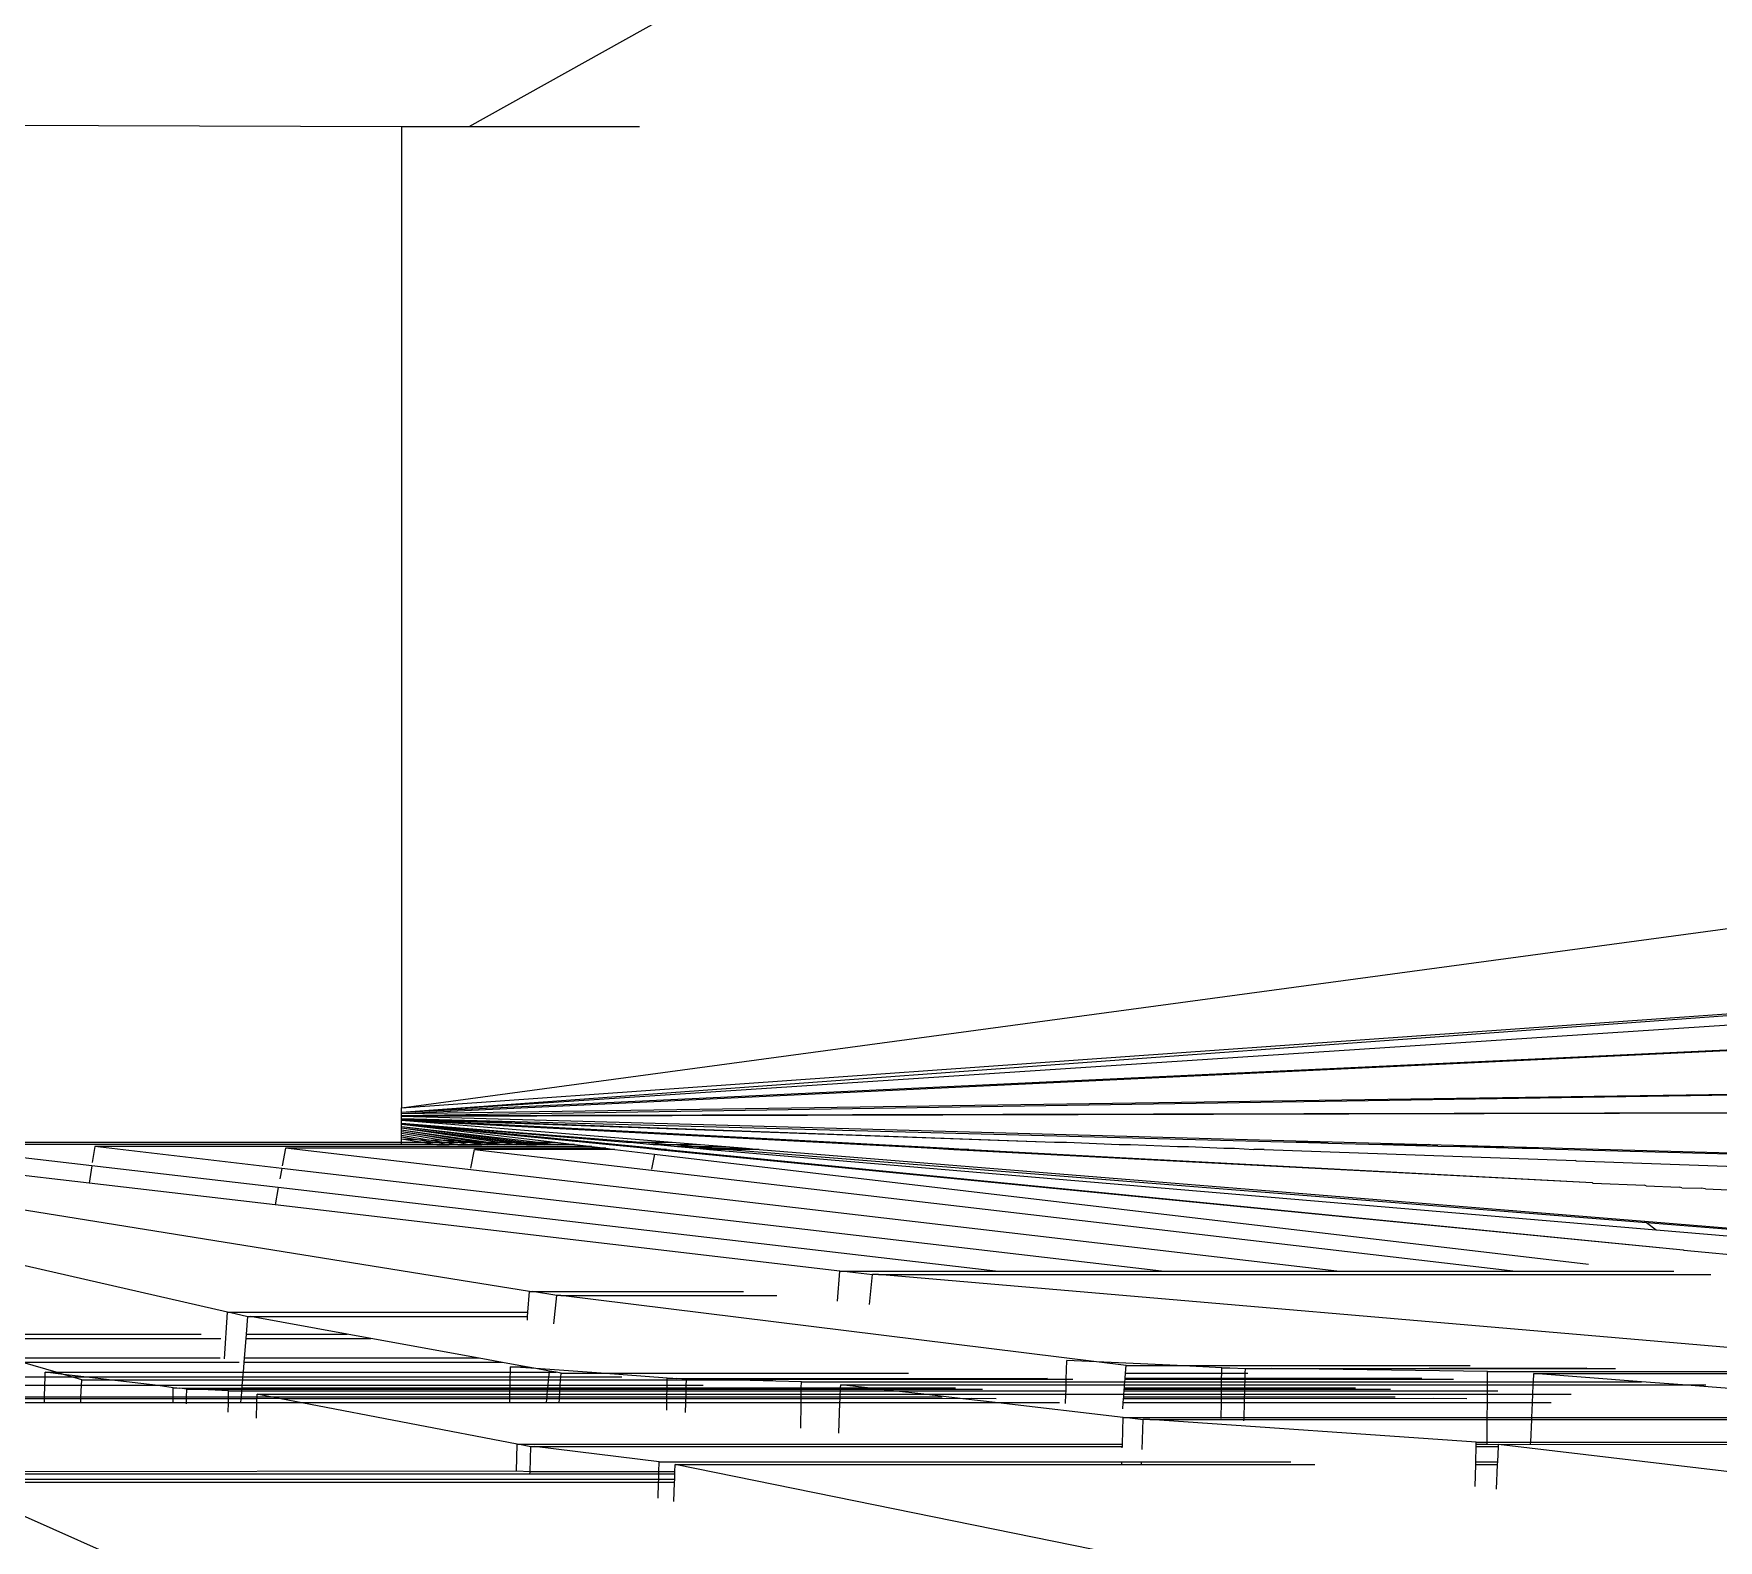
# Model space of a CAD drawing. Extents: x -24961 to 905641, y -154323 to 635957.
# Drawn here: x 438318.6 to 438397.4, y -132252.9 to -132182.5 of the extents above; entities that cross this region are included whole.
import ezdxf

# ---------------------------------------------------------------- set-up
doc = ezdxf.new("R2010")
doc.units = 0
doc.header["$LTSCALE"] = 1000
doc.header["$MEASUREMENT"] = 0

msp = doc.modelspace()

# ---------------------------------------------------------------- linework, layer by layer
for p, q in [((438410.125, -132147.059), (438338.936, -132186.826)), ((438335.779, -132186.818), (438253.61, -132186.595)), ((438338.936, -132186.826), (438335.779, -132186.818)), ((438335.779, -132186.818), (438335.779, -132232.703)), ((438346.918, -132186.826), (438338.936, -132186.826)), ((438335.779, -132232.703), (438455.736, -132216.484)), ((438335.779, -132232.905), (438442.338, -132225.144)), ((438335.779, -132232.703), (438442.338, -132225.144)), ((438335.779, -132232.905), (438441.367, -132225.959)), ((438335.779, -132232.968), (438438.868, -132228.056)), ((438335.779, -132232.905), (438438.868, -132228.056)), ((438335.779, -132233.063), (438434.737, -132231.522)), ((438335.779, -132232.968), (438434.737, -132231.522)), ((438335.779, -132232.905), (438335.779, -132232.703)), ((438335.779, -132233.063), (438433.298, -132232.847)), ((438335.779, -132233.099), (438433.298, -132232.847)), ((438335.779, -132232.968), (438335.779, -132232.905)), ((438335.779, -132233.063), (438335.779, -132232.968)), ((438335.779, -132233.099), (438335.779, -132233.063)), ((438335.779, -132233.206), (438335.779, -132233.099)), ((438335.779, -132233.099), (438383.824, -132234.422)), ((438335.779, -132233.234), (438335.779, -132233.206)), ((438335.779, -132233.206), (438366.324, -132234.315)), ((438335.779, -132233.206), (438377.618, -132234.315)), ((438335.779, -132233.286), (438335.779, -132233.234)), ((438335.779, -132233.234), (438356.11, -132234.315)), ((438335.779, -132233.234), (438366.324, -132234.315)), ((438335.779, -132233.421), (438335.779, -132233.286)), ((438335.779, -132233.286), (438348.447, -132234.315)), ((438335.779, -132233.286), (438355.32, -132234.315)), ((438335.779, -132233.467), (438335.779, -132233.421)), ((438335.779, -132233.421), (438344.83, -132234.315)), ((438335.779, -132233.421), (438346.297, -132234.315)), ((438335.779, -132233.421), (438346.967, -132234.315)), ((438335.779, -132233.568), (438335.779, -132233.467)), ((438335.779, -132233.467), (438342.963, -132234.315)), ((438335.779, -132233.467), (438344.406, -132234.315)), ((438335.779, -132233.644), (438335.779, -132233.568)), ((438335.779, -132233.568), (438341.629, -132234.315)), ((438335.779, -132233.568), (438342.166, -132234.315)), ((438335.779, -132233.731), (438335.779, -132233.644)), ((438335.779, -132233.644), (438340.828, -132234.315)), ((438335.779, -132233.644), (438341.221, -132234.315)), ((438335.779, -132233.644), (438340.376, -132234.31)), ((438304.683, -132234.315), (438335.779, -132234.315)), ((438335.779, -132234.422), (438312.773, -132234.422)), ((438321.297, -132235.415), (438312.773, -132234.422)), ((438335.779, -132233.816), (438335.779, -132233.731)), ((438335.779, -132233.731), (438339.276, -132234.271)), ((438335.779, -132233.731), (438339.833, -132234.315)), ((438335.779, -132233.893), (438335.779, -132233.816)), ((438335.779, -132233.816), (438338.658, -132234.25)), ((438335.779, -132233.816), (438338.426, -132234.242)), ((438335.779, -132233.984), (438335.779, -132233.893)), ((438335.779, -132233.893), (438337.73, -132234.218)), ((438335.779, -132234.054), (438335.779, -132233.984)), ((438335.779, -132233.984), (438337.042, -132234.194)), ((438335.779, -132234.15), (438335.779, -132234.054)), ((438335.779, -132234.054), (438336.516, -132234.176)), ((438335.779, -132234.315), (438335.779, -132234.15)), ((438335.779, -132234.15), (438336.516, -132234.176)), ((438335.779, -132234.15), (438336.782, -132234.315)), ((438335.779, -132234.422), (438335.779, -132234.315)), ((438335.779, -132234.315), (438336.782, -132234.315)), ((438337.436, -132234.422), (438335.779, -132234.422)), ((438336.516, -132234.176), (438337.042, -132234.194)), ((438336.516, -132234.176), (438337.358, -132234.315)), ((438336.782, -132234.315), (438337.436, -132234.422)), ((438336.782, -132234.315), (438337.358, -132234.315)), ((438337.042, -132234.194), (438337.069, -132234.195)), ((438337.069, -132234.195), (438337.768, -132234.315)), ((438337.069, -132234.195), (438337.73, -132234.218)), ((438337.358, -132234.315), (438338.006, -132234.422)), ((438337.358, -132234.315), (438337.768, -132234.315)), ((438337.436, -132234.422), (438338.006, -132234.422)), ((438337.73, -132234.218), (438337.828, -132234.221)), ((438337.768, -132234.315), (438337.802, -132234.315)), ((438337.802, -132234.315), (438338.412, -132234.422)), ((438337.802, -132234.315), (438338.312, -132234.315)), ((438337.828, -132234.221), (438338.312, -132234.315)), ((438337.828, -132234.221), (438338.426, -132234.242)), ((438338.412, -132234.422), (438338.006, -132234.422)), ((438338.312, -132234.315), (438338.411, -132234.315)), ((438338.411, -132234.315), (438338.954, -132234.422)), ((438338.411, -132234.315), (438338.877, -132234.315)), ((438338.412, -132234.422), (438338.954, -132234.422)), ((438338.426, -132234.242), (438338.877, -132234.315)), ((438338.426, -132234.242), (438338.658, -132234.25)), ((438338.658, -132234.25), (438339.086, -132234.315)), ((438338.658, -132234.25), (438339.276, -132234.271)), ((438338.877, -132234.315), (438339.542, -132234.422)), ((438338.877, -132234.315), (438339.086, -132234.315)), ((438338.954, -132234.422), (438339.542, -132234.422)), ((438339.086, -132234.315), (438339.796, -132234.422)), ((438339.086, -132234.315), (438339.556, -132234.315)), ((438339.276, -132234.271), (438339.556, -132234.315)), ((438339.796, -132234.422), (438339.542, -132234.422)), ((438339.556, -132234.315), (438340.249, -132234.422)), ((438339.556, -132234.315), (438339.833, -132234.315)), ((438340.249, -132234.422), (438339.796, -132234.422)), ((438339.833, -132234.315), (438340.376, -132234.31)), ((438339.833, -132234.315), (438340.577, -132234.422)), ((438340.577, -132234.422), (438340.249, -132234.422)), ((438340.376, -132234.31), (438340.411, -132234.315)), ((438340.411, -132234.315), (438340.523, -132234.315)), ((438340.523, -132234.315), (438341.15, -132234.422)), ((438340.523, -132234.315), (438340.828, -132234.315)), ((438341.15, -132234.422), (438340.577, -132234.422)), ((438340.828, -132234.315), (438340.935, -132234.329)), ((438340.935, -132234.329), (438340.977, -132234.315)), ((438340.977, -132234.315), (438341.143, -132234.336)), ((438341.143, -132234.336), (438341.221, -132234.315)), ((438341.143, -132234.336), (438341.633, -132234.422)), ((438341.633, -132234.422), (438341.15, -132234.422)), ((438341.221, -132234.315), (438341.629, -132234.315)), ((438341.221, -132234.315), (438342.089, -132234.422)), ((438341.629, -132234.315), (438342.858, -132234.395)), ((438341.629, -132234.315), (438342.166, -132234.315)), ((438341.629, -132234.315), (438342.467, -132234.422)), ((438341.633, -132234.422), (438342.089, -132234.422)), ((438342.467, -132234.422), (438342.089, -132234.422)), ((438342.166, -132234.315), (438342.858, -132234.395)), ((438342.166, -132234.315), (438342.963, -132234.315)), ((438343.081, -132234.422), (438342.467, -132234.422)), ((438342.858, -132234.395), (438343.081, -132234.422)), ((438342.963, -132234.315), (438343.87, -132234.422)), ((438343.87, -132234.422), (438343.081, -132234.422)), ((438343.87, -132234.422), (438344.687, -132234.518)), ((438344.406, -132234.315), (438344.83, -132234.315)), ((438344.406, -132234.315), (438345.495, -132234.422)), ((438344.83, -132234.315), (438345.914, -132234.422)), ((438345.495, -132234.422), (438345.914, -132234.422)), ((438345.495, -132234.422), (438346.477, -132234.518)), ((438345.914, -132234.422), (438346.891, -132234.518)), ((438346.297, -132234.315), (438346.477, -132234.315)), ((438346.477, -132234.315), (438346.967, -132234.315)), ((438346.477, -132234.315), (438347.557, -132234.422)), ((438346.967, -132234.315), (438347.151, -132234.315)), ((438347.151, -132234.315), (438348.447, -132234.315)), ((438347.151, -132234.315), (438348.307, -132234.422)), ((438347.557, -132234.422), (438347.758, -132234.422)), ((438347.758, -132234.422), (438348.307, -132234.422)), ((438347.758, -132234.422), (438348.693, -132234.518)), ((438348.307, -132234.422), (438348.513, -132234.422)), ((438348.447, -132234.315), (438349.764, -132234.422)), ((438348.513, -132234.422), (438349.764, -132234.422)), ((438348.513, -132234.422), (438349.515, -132234.518)), ((438349.764, -132234.422), (438350.952, -132234.518)), ((438355.32, -132234.315), (438355.352, -132234.315)), ((438355.352, -132234.315), (438356.11, -132234.315)), ((438355.352, -132234.315), (438357.351, -132234.422)), ((438356.11, -132234.315), (438358.123, -132234.422)), ((438357.351, -132234.422), (438357.387, -132234.422)), ((438357.387, -132234.422), (438358.123, -132234.422)), ((438357.387, -132234.422), (438359.183, -132234.518)), ((438358.123, -132234.422), (438359.937, -132234.518)), ((438366.324, -132234.315), (438366.882, -132234.315)), ((438366.882, -132234.315), (438369.347, -132234.422)), ((438369.347, -132234.422), (438369.882, -132234.422)), ((438369.882, -132234.422), (438372.073, -132234.518)), ((438377.618, -132234.315), (438378.776, -132234.315)), ((438377.618, -132234.315), (438378.773, -132234.345)), ((438378.776, -132234.315), (438378.773, -132234.345)), ((438378.773, -132234.345), (438379.118, -132234.354)), ((438379.118, -132234.354), (438378.776, -132234.315)), ((438379.118, -132234.354), (438381.655, -132234.422)), ((438381.655, -132234.422), (438383.824, -132234.422)), ((438381.655, -132234.422), (438384.253, -132234.49)), ((438384.253, -132234.49), (438383.824, -132234.422)), ((438383.824, -132234.422), (438387.273, -132234.518)), ((438384.253, -132234.49), (438385.294, -132234.518)), ((438327.639, -132242.263), (438293.91, -132234.518)), ((438321.167, -132236.232), (438312.665, -132235.243)), ((438321.439, -132234.518), (438321.321, -132235.261)), ((438330.178, -132235.538), (438321.439, -132234.518)), ((438344.687, -132234.518), (438321.439, -132234.518)), ((438330.349, -132234.595), (438330.201, -132235.414)), ((438379.527, -132240.338), (438330.349, -132234.595)), ((438345.337, -132234.595), (438330.349, -132234.595)), ((438339.02, -132235.519), (438339.191, -132234.644)), ((438339.191, -132234.644), (438387.892, -132240.338)), ((438345.758, -132234.644), (438339.191, -132234.644)), ((438344.687, -132234.518), (438345.337, -132234.595)), ((438345.337, -132234.595), (438345.758, -132234.644)), ((438345.758, -132234.644), (438347.612, -132234.863)), ((438346.477, -132234.518), (438346.891, -132234.518)), ((438346.477, -132234.518), (438347.258, -132234.595)), ((438346.891, -132234.518), (438347.668, -132234.595)), ((438347.258, -132234.595), (438347.668, -132234.595)), ((438347.258, -132234.595), (438347.763, -132234.644)), ((438347.612, -132234.863), (438347.471, -132235.567)), ((438347.612, -132234.863), (438391.292, -132240.015)), ((438347.668, -132234.595), (438348.171, -132234.644)), ((438348.171, -132234.644), (438347.763, -132234.644)), ((438347.763, -132234.644), (438395.72, -132239.336)), ((438348.171, -132234.644), (438395.72, -132239.336)), ((438348.693, -132234.518), (438349.515, -132234.518)), ((438348.693, -132234.518), (438349.596, -132234.595)), ((438349.515, -132234.518), (438350.952, -132234.518)), ((438349.515, -132234.518), (438350.476, -132234.595)), ((438349.596, -132234.595), (438350.476, -132234.595)), ((438349.596, -132234.595), (438350.181, -132234.644)), ((438351.098, -132234.644), (438350.181, -132234.644)), ((438350.181, -132234.644), (438394.457, -132238.404)), ((438350.476, -132234.595), (438351.896, -132234.595)), ((438350.476, -132234.595), (438351.098, -132234.644)), ((438350.952, -132234.518), (438351.896, -132234.595)), ((438352.507, -132234.644), (438351.098, -132234.644)), ((438351.098, -132234.644), (438394.004, -132238.069)), ((438351.896, -132234.595), (438352.507, -132234.644)), ((438352.507, -132234.644), (438393.92, -132238.008)), ((438359.183, -132234.518), (438359.222, -132234.518)), ((438359.222, -132234.518), (438359.937, -132234.518)), ((438359.222, -132234.518), (438360.639, -132234.595)), ((438359.937, -132234.518), (438361.379, -132234.595)), ((438360.639, -132234.595), (438360.681, -132234.595)), ((438360.681, -132234.595), (438361.379, -132234.595)), ((438360.681, -132234.595), (438361.582, -132234.644)), ((438361.379, -132234.595), (438362.314, -132234.644)), ((438361.625, -132234.644), (438361.582, -132234.644)), ((438362.314, -132234.644), (438361.625, -132234.644)), ((438361.625, -132234.644), (438391.463, -132236.194)), ((438362.314, -132234.644), (438391.463, -132236.194)), ((438372.073, -132234.518), (438372.587, -132234.518)), ((438372.587, -132234.518), (438374.24, -132234.595)), ((438374.24, -132234.595), (438374.738, -132234.595)), ((438374.738, -132234.595), (438375.643, -132234.644)), ((438376.131, -132234.644), (438375.643, -132234.644)), ((438376.131, -132234.644), (438390.684, -132235.163)), ((438385.294, -132234.518), (438387.273, -132234.518)), ((438385.294, -132234.518), (438387.532, -132234.577)), ((438387.532, -132234.577), (438387.273, -132234.518)), ((438387.273, -132234.518), (438428.87, -132235.673)), ((438387.532, -132234.577), (438388.186, -132234.595)), ((438388.186, -132234.595), (438389.103, -132234.595)), ((438389.176, -132234.621), (438389.103, -132234.595)), ((438389.176, -132234.621), (438428.87, -132235.673)), ((438390.725, -132235.178), (438390.684, -132235.163)), ((438390.725, -132235.178), (438426.939, -132236.456)), ((438341.765, -132241.294), (438304.584, -132235.309)), ((438321.297, -132235.415), (438321.167, -132236.232)), ((438330.017, -132236.43), (438321.297, -132235.415)), ((438330.178, -132235.538), (438330.089, -132236.03)), ((438352.516, -132238.143), (438330.178, -132235.538)), ((438329.87, -132237.241), (438321.167, -132236.232)), ((438330.017, -132236.43), (438329.87, -132237.241)), ((438363.562, -132240.338), (438330.017, -132236.43)), ((438391.463, -132236.194), (438391.498, -132236.219)), ((438391.498, -132236.219), (438393.914, -132236.324)), ((438393.987, -132236.35), (438393.914, -132236.324)), ((438393.987, -132236.35), (438395.538, -132236.41)), ((438395.662, -132236.439), (438395.538, -132236.41)), ((438395.662, -132236.439), (438396.569, -132236.465)), ((438396.766, -132236.497), (438396.569, -132236.465)), ((438396.766, -132236.497), (438397.857, -132236.534)), ((438356.28, -132240.338), (438329.87, -132237.241)), ((438371.331, -132240.338), (438352.516, -132238.143)), ((438393.92, -132238.008), (438394.004, -132238.069)), ((438393.92, -132238.008), (438399.962, -132238.498)), ((438394.004, -132238.069), (438394.457, -132238.404)), ((438394.004, -132238.069), (438400.129, -132238.558)), ((438394.457, -132238.404), (438401.321, -132238.986)), ((438395.72, -132239.336), (438395.749, -132239.357)), ((438395.749, -132239.357), (438404.781, -132240.23)), ((438356.177, -132241.741), (438356.28, -132240.338)), ((438356.28, -132240.338), (438356.48, -132240.338)), ((438356.48, -132240.338), (438363.562, -132240.338)), ((438356.48, -132240.338), (438357.815, -132240.494)), ((438357.675, -132241.893), (438357.815, -132240.494)), ((438358.084, -132240.494), (438357.815, -132240.494)), ((438358.084, -132240.494), (438397.02, -132240.494)), ((438400.95, -132244.183), (438358.084, -132240.494)), ((438363.562, -132240.338), (438371.331, -132240.338)), ((438371.331, -132240.338), (438375.824, -132240.338)), ((438375.824, -132240.338), (438379.527, -132240.338)), ((438379.527, -132240.338), (438382.41, -132240.338)), ((438382.41, -132240.338), (438387.892, -132240.338)), ((438387.892, -132240.338), (438394.839, -132240.338)), ((438394.839, -132240.338), (438395.283, -132240.338)), ((438341.694, -132242.263), (438341.765, -132241.294)), ((438341.765, -132241.294), (438341.91, -132241.294)), ((438341.91, -132241.294), (438351.781, -132241.294)), ((438343.04, -132241.475), (438341.91, -132241.294)), ((438342.913, -132242.803), (438343.04, -132241.475)), ((438343.227, -132241.475), (438343.04, -132241.475)), ((438343.227, -132241.475), (438353.334, -132241.475)), ((438368.283, -132244.578), (438343.227, -132241.475)), ((438327.498, -132244.446), (438327.639, -132242.263)), ((438327.639, -132242.263), (438327.736, -132242.263)), ((438327.736, -132242.263), (438341.694, -132242.263)), ((438327.736, -132242.263), (438328.599, -132242.46)), ((438341.679, -132242.46), (438341.694, -132242.263)), ((438328.532, -132243.285), (438328.599, -132242.46)), ((438328.599, -132242.46), (438328.72, -132242.46)), ((438328.72, -132242.46), (438341.679, -132242.46)), ((438333.234, -132243.285), (438328.72, -132242.46)), ((438341.667, -132242.629), (438341.679, -132242.46)), ((438313.623, -132243.285), (438326.407, -132243.285)), ((438314.256, -132243.488), (438327.331, -132243.488)), ((438328.441, -132244.414), (438328.516, -132243.488)), ((438328.516, -132243.488), (438328.532, -132243.285)), ((438328.516, -132243.488), (438334.346, -132243.488)), ((438328.532, -132243.285), (438333.234, -132243.285)), ((438334.346, -132243.488), (438333.234, -132243.285)), ((438339.418, -132244.414), (438334.346, -132243.488)), ((438327.294, -132244.414), (438317.402, -132244.414)), ((438328.182, -132244.612), (438318.072, -132244.612)), ((438319.631, -132245.071), (438318.072, -132244.612)), ((438328.388, -132245.071), (438328.425, -132244.612)), ((438328.425, -132244.612), (438328.441, -132244.414)), ((438340.499, -132244.612), (438328.425, -132244.612)), ((438339.418, -132244.414), (438328.441, -132244.414)), ((438340.499, -132244.612), (438339.418, -132244.414)), ((438341.61, -132244.815), (438340.499, -132244.612)), ((438366.87, -132245.394), (438366.894, -132244.515)), ((438368.283, -132244.578), (438366.894, -132244.515)), ((438372.065, -132244.749), (438368.283, -132244.578)), ((438369.667, -132244.749), (438368.283, -132244.578)), ((438319.111, -132245.301), (438314.081, -132245.301)), ((438319.104, -132245.696), (438319.111, -132245.301)), ((438319.111, -132245.301), (438319.116, -132245.071)), ((438320.412, -132245.301), (438319.111, -132245.301)), ((438319.116, -132245.071), (438319.631, -132245.071)), ((438319.976, -132245.173), (438319.116, -132245.071)), ((438319.631, -132245.071), (438328.388, -132245.071)), ((438319.976, -132245.173), (438319.631, -132245.071)), ((438321.064, -132245.301), (438319.976, -132245.173)), ((438320.412, -132245.301), (438319.976, -132245.173)), ((438321.064, -132245.301), (438320.412, -132245.301)), ((438320.83, -132245.424), (438320.412, -132245.301)), ((438320.817, -132245.696), (438320.83, -132245.424)), ((438320.83, -132245.424), (438322.106, -132245.424)), ((438322.106, -132245.424), (438321.064, -132245.301)), ((438328.369, -132245.301), (438321.064, -132245.301)), ((438322.106, -132245.424), (438328.359, -132245.424)), ((438324.401, -132245.696), (438322.106, -132245.424)), ((438328.337, -132245.696), (438328.359, -132245.424)), ((438328.359, -132245.424), (438328.369, -132245.301)), ((438328.359, -132245.424), (438340.868, -132245.424)), ((438328.369, -132245.301), (438328.388, -132245.071)), ((438340.871, -132245.301), (438328.369, -132245.301)), ((438328.388, -132245.071), (438340.877, -132245.071)), ((438340.861, -132245.696), (438340.868, -132245.424)), ((438340.868, -132245.424), (438340.871, -132245.301)), ((438340.868, -132245.424), (438342.664, -132245.424)), ((438340.871, -132245.301), (438340.877, -132245.071)), ((438342.676, -132245.301), (438340.871, -132245.301)), ((438340.877, -132245.071), (438340.883, -132244.815)), ((438340.877, -132245.071), (438342.698, -132245.071)), ((438340.883, -132244.815), (438341.61, -132244.815)), ((438342.066, -132244.898), (438340.883, -132244.815)), ((438342.066, -132244.898), (438341.61, -132244.815)), ((438345.118, -132245.113), (438342.066, -132244.898)), ((438342.703, -132245.014), (438342.066, -132244.898)), ((438342.638, -132245.696), (438342.664, -132245.424)), ((438342.664, -132245.424), (438342.676, -132245.301)), ((438342.664, -132245.424), (438343.223, -132245.424)), ((438342.676, -132245.301), (438342.698, -132245.071)), ((438343.231, -132245.301), (438342.676, -132245.301)), ((438342.698, -132245.071), (438342.703, -132245.014)), ((438342.698, -132245.071), (438343.012, -132245.071)), ((438343.012, -132245.071), (438342.703, -132245.014)), ((438343.243, -132245.113), (438343.012, -132245.071)), ((438343.205, -132245.696), (438343.223, -132245.424)), ((438343.223, -132245.424), (438343.231, -132245.301)), ((438343.223, -132245.424), (438348.204, -132245.424)), ((438343.231, -132245.301), (438343.243, -132245.113)), ((438346.091, -132245.301), (438343.231, -132245.301)), ((438343.243, -132245.113), (438345.118, -132245.113)), ((438345.118, -132245.113), (438359.492, -132245.113)), ((438348.204, -132245.35), (438345.118, -132245.113)), ((438348.201, -132245.696), (438348.204, -132245.424)), ((438348.204, -132245.35), (438348.478, -132245.35)), ((438348.204, -132245.424), (438348.204, -132245.35)), ((438348.204, -132245.424), (438349.108, -132245.424)), ((438348.478, -132245.35), (438348.657, -132245.362)), ((438348.657, -132245.362), (438365.996, -132245.35)), ((438349.109, -132245.394), (438348.657, -132245.362)), ((438349.101, -132245.696), (438349.108, -132245.424)), ((438349.108, -132245.424), (438349.109, -132245.394)), ((438349.108, -132245.424), (438350.893, -132245.424)), ((438349.109, -132245.394), (438349.803, -132245.394)), ((438349.803, -132245.394), (438366.87, -132245.394)), ((438350.893, -132245.424), (438349.803, -132245.394)), ((438354.484, -132245.524), (438350.893, -132245.424)), ((438350.893, -132245.424), (438353.146, -132245.424)), ((438354.481, -132245.799), (438354.484, -132245.524)), ((438354.484, -132245.524), (438366.867, -132245.524)), ((438366.863, -132245.655), (438366.867, -132245.524)), ((438366.867, -132245.524), (438366.87, -132245.394)), ((438366.867, -132245.524), (438369.611, -132245.524)), ((438366.87, -132245.394), (438367.181, -132245.394)), ((438369.601, -132245.655), (438369.611, -132245.524)), ((438369.611, -132245.524), (438369.62, -132245.394)), ((438369.611, -132245.524), (438374.137, -132245.524)), ((438369.62, -132245.394), (438369.623, -132245.35)), ((438369.62, -132245.394), (438374.138, -132245.394)), ((438369.623, -132245.35), (438369.641, -132245.113)), ((438369.623, -132245.35), (438374.138, -132245.35)), ((438369.641, -132245.113), (438369.667, -132244.749)), ((438369.641, -132245.113), (438374.14, -132245.113)), ((438369.667, -132244.749), (438372.065, -132244.749)), ((438372.065, -132244.749), (438385.767, -132244.749)), ((438374.142, -132244.861), (438372.065, -132244.749)), ((438374.136, -132245.655), (438374.137, -132245.524)), ((438374.137, -132245.524), (438374.138, -132245.394)), ((438374.137, -132245.524), (438375.231, -132245.524)), ((438374.138, -132245.35), (438374.14, -132245.113)), ((438374.138, -132245.35), (438375.236, -132245.35)), ((438374.138, -132245.394), (438374.138, -132245.35)), ((438374.138, -132245.394), (438375.235, -132245.394)), ((438374.14, -132245.113), (438374.142, -132244.861)), ((438374.14, -132245.113), (438375.242, -132245.113)), ((438374.142, -132244.861), (438374.522, -132244.861)), ((438374.522, -132244.861), (438375.248, -132244.894)), ((438375.228, -132245.655), (438375.231, -132245.524)), ((438375.231, -132245.524), (438375.235, -132245.394)), ((438375.231, -132245.524), (438386.574, -132245.524)), ((438375.235, -132245.394), (438375.236, -132245.35)), ((438375.235, -132245.394), (438384.975, -132245.394)), ((438375.236, -132245.35), (438375.242, -132245.113)), ((438375.236, -132245.35), (438383.494, -132245.35)), ((438375.242, -132245.113), (438375.248, -132244.894)), ((438375.242, -132245.113), (438375.369, -132245.113)), ((438375.248, -132244.894), (438376.458, -132244.894)), ((438376.458, -132244.894), (438391.217, -132244.861)), ((438376.458, -132244.894), (438392.564, -132244.894)), ((438386.578, -132245.037), (438376.458, -132244.894)), ((438386.572, -132245.655), (438386.574, -132245.524)), ((438386.574, -132245.524), (438386.578, -132245.037)), ((438386.574, -132245.524), (438388.716, -132245.524)), ((438386.578, -132245.037), (438399.469, -132245.037)), ((438388.71, -132245.655), (438388.716, -132245.524)), ((438388.716, -132245.524), (438388.733, -132245.133)), ((438388.716, -132245.524), (438393.779, -132245.524)), ((438388.733, -132245.133), (438399.466, -132245.133)), ((438393.779, -132245.524), (438388.733, -132245.133)), ((438395.689, -132245.655), (438393.779, -132245.524)), ((438319.092, -132246.31), (438314.022, -132246.31)), ((438319.093, -132246.233), (438314.026, -132246.233)), ((438319.104, -132245.696), (438314.058, -132245.696)), ((438319.088, -132246.499), (438319.092, -132246.31)), ((438319.092, -132246.31), (438319.093, -132246.233)), ((438320.788, -132246.31), (438319.092, -132246.31)), ((438319.093, -132246.233), (438319.104, -132245.696)), ((438320.791, -132246.233), (438319.093, -132246.233)), ((438320.817, -132245.696), (438319.104, -132245.696)), ((438320.779, -132246.499), (438320.788, -132246.31)), ((438320.788, -132246.31), (438320.791, -132246.233)), ((438325.099, -132246.31), (438320.788, -132246.31)), ((438320.791, -132246.233), (438320.817, -132245.696)), ((438325.1, -132246.233), (438320.791, -132246.233)), ((438324.401, -132245.696), (438320.817, -132245.696)), ((438325.103, -132245.799), (438324.401, -132245.696)), ((438328.337, -132245.696), (438324.401, -132245.696)), ((438325.097, -132246.499), (438325.099, -132246.31)), ((438325.099, -132246.31), (438325.1, -132246.233)), ((438325.729, -132246.31), (438325.099, -132246.31)), ((438325.1, -132246.233), (438325.103, -132245.799)), ((438325.73, -132246.233), (438325.1, -132246.233)), ((438325.103, -132245.799), (438325.277, -132245.799)), ((438325.277, -132245.799), (438325.421, -132245.816)), ((438325.421, -132245.816), (438328.329, -132245.799)), ((438325.738, -132245.854), (438325.421, -132245.816)), ((438325.725, -132246.499), (438325.729, -132246.31)), ((438325.729, -132246.31), (438325.73, -132246.233)), ((438327.688, -132246.31), (438325.729, -132246.31)), ((438325.73, -132246.233), (438325.738, -132245.854)), ((438327.689, -132246.233), (438325.73, -132246.233)), ((438325.738, -132245.854), (438326.12, -132245.854)), ((438326.12, -132245.854), (438328.324, -132245.854)), ((438327.691, -132245.938), (438326.12, -132245.854)), ((438327.686, -132246.499), (438327.688, -132246.31)), ((438327.688, -132246.31), (438327.689, -132246.233)), ((438328.287, -132246.31), (438327.688, -132246.31)), ((438327.689, -132246.233), (438327.691, -132245.938)), ((438328.293, -132246.233), (438327.689, -132246.233)), ((438327.691, -132245.938), (438328.317, -132245.938)), ((438328.272, -132246.499), (438328.287, -132246.31)), ((438328.287, -132246.31), (438328.293, -132246.233)), ((438329.022, -132246.31), (438328.287, -132246.31)), ((438328.293, -132246.233), (438328.317, -132245.938)), ((438329.024, -132246.233), (438328.293, -132246.233)), ((438328.317, -132245.938), (438328.324, -132245.854)), ((438328.317, -132245.938), (438340.855, -132245.938)), ((438328.324, -132245.854), (438328.329, -132245.799)), ((438328.324, -132245.854), (438340.857, -132245.854)), ((438328.329, -132245.799), (438328.337, -132245.696)), ((438328.329, -132245.799), (438340.858, -132245.799)), ((438340.861, -132245.696), (438328.337, -132245.696)), ((438329.016, -132246.499), (438329.022, -132246.31)), ((438329.022, -132246.31), (438329.024, -132246.233)), ((438330.055, -132246.296), (438329.022, -132246.31)), ((438329.024, -132246.233), (438329.028, -132246.1)), ((438329.728, -132246.233), (438329.024, -132246.233)), ((438329.028, -132246.1), (438340.851, -132246.1)), ((438329.728, -132246.233), (438329.028, -132246.1)), ((438330.055, -132246.296), (438329.728, -132246.233)), ((438340.848, -132246.233), (438329.728, -132246.233)), ((438330.132, -132246.31), (438330.055, -132246.296)), ((438331.127, -132246.499), (438330.132, -132246.31)), ((438340.846, -132246.31), (438330.132, -132246.31)), ((438340.841, -132246.499), (438340.846, -132246.31)), ((438340.846, -132246.31), (438340.848, -132246.233)), ((438342.58, -132246.31), (438340.846, -132246.31)), ((438340.848, -132246.233), (438340.851, -132246.1)), ((438342.587, -132246.233), (438340.848, -132246.233)), ((438340.851, -132246.1), (438340.855, -132245.938)), ((438340.851, -132246.1), (438342.6, -132246.1)), ((438340.855, -132245.938), (438340.857, -132245.854)), ((438340.855, -132245.938), (438342.615, -132245.938)), ((438340.857, -132245.854), (438340.858, -132245.799)), ((438340.857, -132245.854), (438342.623, -132245.854)), ((438340.858, -132245.799), (438340.861, -132245.696)), ((438340.858, -132245.799), (438342.629, -132245.799)), ((438342.638, -132245.696), (438340.861, -132245.696)), ((438342.562, -132246.499), (438342.58, -132246.31)), ((438342.58, -132246.31), (438342.587, -132246.233)), ((438343.166, -132246.31), (438342.58, -132246.31)), ((438342.587, -132246.233), (438342.6, -132246.1)), ((438343.17, -132246.233), (438342.587, -132246.233)), ((438342.6, -132246.1), (438342.615, -132245.938)), ((438342.6, -132246.1), (438343.179, -132246.1)), ((438342.615, -132245.938), (438342.623, -132245.854)), ((438342.615, -132245.938), (438343.19, -132245.938)), ((438342.623, -132245.854), (438342.629, -132245.799)), ((438342.623, -132245.854), (438343.195, -132245.854)), ((438342.629, -132245.799), (438342.638, -132245.696)), ((438342.629, -132245.799), (438343.199, -132245.799)), ((438343.205, -132245.696), (438342.638, -132245.696)), ((438343.153, -132246.499), (438343.166, -132246.31)), ((438343.166, -132246.31), (438343.17, -132246.233)), ((438348.195, -132246.31), (438343.166, -132246.31)), ((438343.17, -132246.233), (438343.179, -132246.1)), ((438348.196, -132246.233), (438343.17, -132246.233)), ((438343.179, -132246.1), (438343.19, -132245.938)), ((438343.179, -132246.1), (438348.197, -132246.1)), ((438343.19, -132245.938), (438343.195, -132245.854)), ((438343.19, -132245.938), (438348.199, -132245.938)), ((438343.195, -132245.854), (438343.199, -132245.799)), ((438343.195, -132245.854), (438348.2, -132245.854)), ((438343.199, -132245.799), (438343.205, -132245.696)), ((438343.199, -132245.799), (438348.2, -132245.799)), ((438348.201, -132245.696), (438343.205, -132245.696)), ((438348.193, -132246.499), (438348.195, -132246.31)), ((438348.195, -132246.31), (438348.196, -132246.233)), ((438349.086, -132246.31), (438348.195, -132246.31)), ((438348.196, -132246.233), (438348.197, -132246.1)), ((438349.088, -132246.233), (438348.196, -132246.233)), ((438348.197, -132246.1), (438348.199, -132245.938)), ((438348.197, -132246.1), (438349.091, -132246.1)), ((438348.199, -132245.938), (438348.2, -132245.854)), ((438348.199, -132245.938), (438349.095, -132245.938)), ((438348.2, -132245.799), (438348.201, -132245.696)), ((438348.2, -132245.854), (438348.2, -132245.799)), ((438348.2, -132245.799), (438349.098, -132245.799)), ((438348.2, -132245.854), (438349.097, -132245.854)), ((438349.101, -132245.696), (438348.201, -132245.696)), ((438349.081, -132246.499), (438349.086, -132246.31)), ((438349.086, -132246.31), (438349.088, -132246.233)), ((438354.476, -132246.31), (438349.086, -132246.31)), ((438349.088, -132246.233), (438349.091, -132246.1)), ((438354.477, -132246.233), (438349.088, -132246.233)), ((438349.091, -132246.1), (438349.095, -132245.938)), ((438349.091, -132246.1), (438354.478, -132246.1)), ((438349.095, -132245.938), (438349.097, -132245.854)), ((438349.095, -132245.938), (438354.48, -132245.938)), ((438349.097, -132245.854), (438349.098, -132245.799)), ((438349.097, -132245.854), (438354.481, -132245.854)), ((438349.098, -132245.799), (438349.101, -132245.696)), ((438349.098, -132245.799), (438354.481, -132245.799)), ((438349.893, -132245.696), (438349.101, -132245.696)), ((438354.475, -132246.499), (438354.476, -132246.31)), ((438354.476, -132246.31), (438354.477, -132246.233)), ((438356.295, -132246.31), (438354.476, -132246.31)), ((438354.477, -132246.233), (438354.478, -132246.1)), ((438356.298, -132246.233), (438354.477, -132246.233)), ((438354.478, -132246.1), (438354.48, -132245.938)), ((438354.478, -132246.1), (438356.304, -132246.1)), ((438354.48, -132245.938), (438354.481, -132245.854)), ((438354.48, -132245.938), (438356.31, -132245.938)), ((438354.481, -132245.854), (438354.481, -132245.799)), ((438354.481, -132245.799), (438356.316, -132245.799)), ((438354.481, -132245.854), (438356.314, -132245.854)), ((438356.287, -132246.499), (438356.295, -132246.31)), ((438356.295, -132246.31), (438356.298, -132246.233)), ((438361.911, -132246.296), (438356.295, -132246.31)), ((438356.298, -132246.233), (438356.304, -132246.1)), ((438361.062, -132246.233), (438356.298, -132246.233)), ((438356.304, -132246.1), (438356.31, -132245.938)), ((438356.304, -132246.1), (438360.209, -132246.1)), ((438356.31, -132245.938), (438356.314, -132245.854)), ((438356.31, -132245.938), (438358.789, -132245.938)), ((438356.314, -132245.854), (438356.316, -132245.799)), ((438356.314, -132245.854), (438358.056, -132245.854)), ((438356.316, -132245.799), (438356.322, -132245.655)), ((438356.316, -132245.799), (438357.581, -132245.799)), ((438356.322, -132245.655), (438366.863, -132245.655)), ((438357.581, -132245.799), (438356.322, -132245.655)), ((438358.056, -132245.854), (438357.581, -132245.799)), ((438357.581, -132245.799), (438361.692, -132245.799)), ((438358.789, -132245.938), (438358.056, -132245.854)), ((438358.056, -132245.854), (438362.96, -132245.854)), ((438360.209, -132246.1), (438358.789, -132245.938)), ((438358.789, -132245.938), (438366.867, -132245.938)), ((438361.911, -132246.296), (438360.209, -132246.1)), ((438360.209, -132246.1), (438366.851, -132246.1)), ((438362.04, -132246.31), (438361.911, -132246.296)), ((438362.422, -132246.296), (438362.04, -132246.31)), ((438363.689, -132246.499), (438362.04, -132246.31)), ((438363.588, -132246.31), (438362.422, -132246.296)), ((438366.84, -132246.527), (438366.851, -132246.1)), ((438366.851, -132246.1), (438366.867, -132245.938)), ((438366.851, -132246.1), (438369.542, -132246.1)), ((438366.863, -132245.655), (438369.601, -132245.655)), ((438366.867, -132245.938), (438366.863, -132245.655)), ((438369.539, -132246.499), (438369.553, -132246.31)), ((438369.553, -132246.31), (438369.559, -132246.233)), ((438374.13, -132246.31), (438369.553, -132246.31)), ((438369.559, -132246.233), (438369.568, -132246.1)), ((438374.131, -132246.233), (438369.559, -132246.233)), ((438369.568, -132246.1), (438369.58, -132245.938)), ((438369.568, -132246.1), (438374.132, -132246.1)), ((438369.58, -132245.938), (438369.586, -132245.854)), ((438369.58, -132245.938), (438374.133, -132245.938)), ((438369.586, -132245.854), (438369.59, -132245.799)), ((438369.586, -132245.854), (438374.134, -132245.854)), ((438369.59, -132245.799), (438369.601, -132245.655)), ((438369.59, -132245.799), (438374.134, -132245.799)), ((438369.601, -132245.655), (438374.136, -132245.655)), ((438374.129, -132246.499), (438374.13, -132246.31)), ((438374.13, -132246.31), (438374.131, -132246.233)), ((438375.21, -132246.31), (438374.13, -132246.31)), ((438374.131, -132246.233), (438374.132, -132246.1)), ((438375.212, -132246.233), (438374.131, -132246.233)), ((438374.132, -132246.1), (438374.133, -132245.938)), ((438374.132, -132246.1), (438375.216, -132246.1)), ((438374.133, -132245.938), (438374.134, -132245.854)), ((438374.133, -132245.938), (438375.22, -132245.938)), ((438374.134, -132245.799), (438374.136, -132245.655)), ((438374.134, -132245.799), (438375.224, -132245.799)), ((438374.134, -132245.854), (438374.134, -132245.799)), ((438374.134, -132245.854), (438375.222, -132245.854)), ((438374.136, -132245.655), (438375.228, -132245.655)), ((438375.205, -132246.499), (438375.21, -132246.31)), ((438375.21, -132246.31), (438375.212, -132246.233)), ((438384.064, -132246.296), (438375.21, -132246.31)), ((438375.212, -132246.233), (438375.216, -132246.1)), ((438382.261, -132246.233), (438375.212, -132246.233)), ((438375.216, -132246.1), (438375.22, -132245.938)), ((438375.216, -132246.1), (438386.569, -132246.1)), ((438375.22, -132245.938), (438375.222, -132245.854)), ((438375.22, -132245.938), (438386.57, -132245.938)), ((438375.222, -132245.854), (438375.224, -132245.799)), ((438375.222, -132245.854), (438382.034, -132245.854)), ((438375.224, -132245.799), (438375.228, -132245.655)), ((438375.224, -132245.799), (438380.406, -132245.799)), ((438375.228, -132245.655), (438386.572, -132245.655)), ((438385.608, -132246.31), (438384.064, -132246.296)), ((438386.565, -132246.499), (438386.569, -132246.1)), ((438386.569, -132246.1), (438386.57, -132245.938)), ((438386.569, -132246.1), (438388.69, -132246.1)), ((438386.57, -132245.938), (438386.572, -132245.655)), ((438386.57, -132245.938), (438387.052, -132245.938)), ((438386.572, -132245.655), (438388.71, -132245.655)), ((438388.673, -132246.499), (438388.69, -132246.1)), ((438388.69, -132246.1), (438388.71, -132245.655)), ((438388.69, -132246.1), (438390.486, -132246.1)), ((438388.71, -132245.655), (438395.689, -132245.655)), ((438399.095, -132245.93), (438395.689, -132245.655)), ((438395.689, -132245.655), (438396.788, -132245.655)), ((438319.088, -132246.499), (438314.011, -132246.499)), ((438320.779, -132246.499), (438319.088, -132246.499)), ((438325.097, -132246.499), (438320.779, -132246.499)), ((438325.725, -132246.499), (438325.097, -132246.499)), ((438325.724, -132246.54), (438325.725, -132246.499)), ((438327.686, -132246.499), (438325.725, -132246.499)), ((438327.682, -132246.94), (438327.686, -132246.499)), ((438328.272, -132246.499), (438327.686, -132246.499)), ((438329.016, -132246.499), (438328.272, -132246.499)), ((438328.994, -132247.209), (438329.016, -132246.499)), ((438331.127, -132246.499), (438329.016, -132246.499)), ((438341.193, -132248.434), (438331.127, -132246.499)), ((438340.841, -132246.499), (438331.127, -132246.499)), ((438342.562, -132246.499), (438340.841, -132246.499)), ((438343.153, -132246.499), (438342.562, -132246.499)), ((438348.193, -132246.499), (438343.153, -132246.499)), ((438348.19, -132246.838), (438348.193, -132246.499)), ((438349.081, -132246.499), (438348.193, -132246.499)), ((438349.07, -132246.956), (438349.081, -132246.499)), ((438354.475, -132246.499), (438349.081, -132246.499)), ((438354.463, -132247.679), (438354.475, -132246.499)), ((438356.287, -132246.499), (438354.475, -132246.499)), ((438356.23, -132247.916), (438356.287, -132246.499)), ((438363.689, -132246.499), (438356.287, -132246.499)), ((438369.527, -132247.19), (438363.689, -132246.499)), ((438366.557, -132246.499), (438363.689, -132246.499)), ((438369.518, -132246.787), (438369.539, -132246.499)), ((438374.129, -132246.499), (438369.539, -132246.499)), ((438374.123, -132247.19), (438374.129, -132246.499)), ((438375.205, -132246.499), (438374.129, -132246.499)), ((438375.186, -132247.19), (438375.205, -132246.499)), ((438386.565, -132246.499), (438375.205, -132246.499)), ((438386.56, -132247.19), (438386.565, -132246.499)), ((438388.673, -132246.499), (438386.565, -132246.499)), ((438388.642, -132247.19), (438388.673, -132246.499)), ((438389.542, -132246.499), (438388.673, -132246.499)), ((438369.497, -132248.434), (438369.527, -132247.19)), ((438369.527, -132247.19), (438369.712, -132247.19)), ((438369.712, -132247.19), (438374.123, -132247.19)), ((438369.712, -132247.19), (438370.472, -132247.277)), ((438370.415, -132248.679), (438370.472, -132247.277)), ((438370.774, -132247.277), (438370.472, -132247.277)), ((438370.774, -132247.277), (438375.184, -132247.277)), ((438386.045, -132248.345), (438370.774, -132247.277)), ((438374.122, -132247.234), (438374.123, -132247.19)), ((438374.123, -132247.19), (438375.186, -132247.19)), ((438375.182, -132247.336), (438375.184, -132247.277)), ((438375.184, -132247.277), (438375.186, -132247.19)), ((438375.184, -132247.277), (438386.559, -132247.277)), ((438375.186, -132247.19), (438386.56, -132247.19)), ((438386.55, -132248.345), (438386.559, -132247.277)), ((438386.559, -132247.277), (438386.56, -132247.19)), ((438386.559, -132247.277), (438388.638, -132247.277)), ((438386.56, -132247.19), (438388.642, -132247.19)), ((438388.591, -132248.345), (438388.638, -132247.277)), ((438388.638, -132247.277), (438388.642, -132247.19)), ((438388.638, -132247.277), (438399.062, -132247.277)), ((438388.642, -132247.19), (438399.064, -132247.19)), ((438341.167, -132249.699), (438341.193, -132248.434)), ((438341.193, -132248.434), (438341.303, -132248.434)), ((438341.303, -132248.434), (438369.497, -132248.434)), ((438341.303, -132248.434), (438341.832, -132248.535)), ((438341.795, -132249.723), (438341.832, -132248.535)), ((438341.832, -132248.535), (438341.999, -132248.535)), ((438341.999, -132248.535), (438369.494, -132248.535)), ((438347.827, -132249.262), (438341.999, -132248.535)), ((438369.493, -132248.601), (438369.494, -132248.535)), ((438369.494, -132248.535), (438369.497, -132248.434)), ((438386.023, -132249.262), (438386.041, -132248.535)), ((438386.041, -132248.535), (438386.043, -132248.434)), ((438386.041, -132248.535), (438387.079, -132248.535)), ((438386.043, -132248.434), (438386.045, -132248.345)), ((438386.043, -132248.434), (438386.549, -132248.434)), ((438386.045, -132248.345), (438386.55, -132248.345)), ((438386.549, -132248.434), (438386.55, -132248.345)), ((438386.549, -132248.434), (438387.083, -132248.443)), ((438386.55, -132248.345), (438388.591, -132248.345)), ((438387.048, -132249.262), (438387.079, -132248.535)), ((438387.079, -132248.535), (438387.083, -132248.443)), ((438387.083, -132248.443), (438388.587, -132248.434)), ((438401.924, -132250.21), (438387.083, -132248.443)), ((438388.587, -132248.434), (438388.591, -132248.345)), ((438388.587, -132248.434), (438399.034, -132248.443)), ((438388.591, -132248.345), (438399.036, -132248.345)), ((438347.818, -132249.723), (438347.827, -132249.262)), ((438347.827, -132249.262), (438369.476, -132249.262)), ((438348.571, -132249.723), (438348.582, -132249.385)), ((438348.582, -132249.385), (438369.473, -132249.385)), ((438369.057, -132253.546), (438348.582, -132249.385)), ((438369.473, -132249.385), (438369.476, -132249.262)), ((438369.473, -132249.385), (438370.386, -132249.385)), ((438369.476, -132249.262), (438370.391, -132249.262)), ((438370.386, -132249.385), (438370.391, -132249.262)), ((438370.386, -132249.385), (438378.492, -132249.385)), ((438370.391, -132249.262), (438377.368, -132249.262)), ((438385.994, -132250.405), (438386.02, -132249.385)), ((438386.02, -132249.385), (438386.023, -132249.262)), ((438386.02, -132249.385), (438387.043, -132249.385)), ((438386.023, -132249.262), (438387.048, -132249.262)), ((438386.995, -132250.541), (438387.043, -132249.385)), ((438387.043, -132249.385), (438387.048, -132249.262)), ((438341.167, -132249.699), (438312.98, -132249.723)), ((438341.791, -132249.832), (438313.314, -132249.832)), ((438347.81, -132250.087), (438314.212, -132250.087)), ((438347.807, -132250.231), (438314.609, -132250.231)), ((438314.609, -132250.231), (438330.289, -132257.199)), ((438341.795, -132249.723), (438341.167, -132249.699)), ((438341.791, -132249.832), (438341.795, -132249.723)), ((438347.816, -132249.832), (438341.791, -132249.832)), ((438347.818, -132249.723), (438341.795, -132249.723)), ((438347.793, -132250.951), (438347.807, -132250.231)), ((438347.807, -132250.231), (438347.81, -132250.087)), ((438348.554, -132250.231), (438347.807, -132250.231)), ((438347.81, -132250.087), (438347.816, -132249.832)), ((438348.559, -132250.087), (438347.81, -132250.087)), ((438347.816, -132249.832), (438347.818, -132249.723)), ((438348.568, -132249.832), (438347.816, -132249.832)), ((438348.571, -132249.723), (438347.818, -132249.723)), ((438348.525, -132251.114), (438348.554, -132250.231)), ((438348.554, -132250.231), (438348.559, -132250.087)), ((438348.559, -132250.087), (438348.568, -132249.832)), ((438348.568, -132249.832), (438348.571, -132249.723))]:
    msp.add_line(p, q)

doc.saveas('drawing.dxf')
